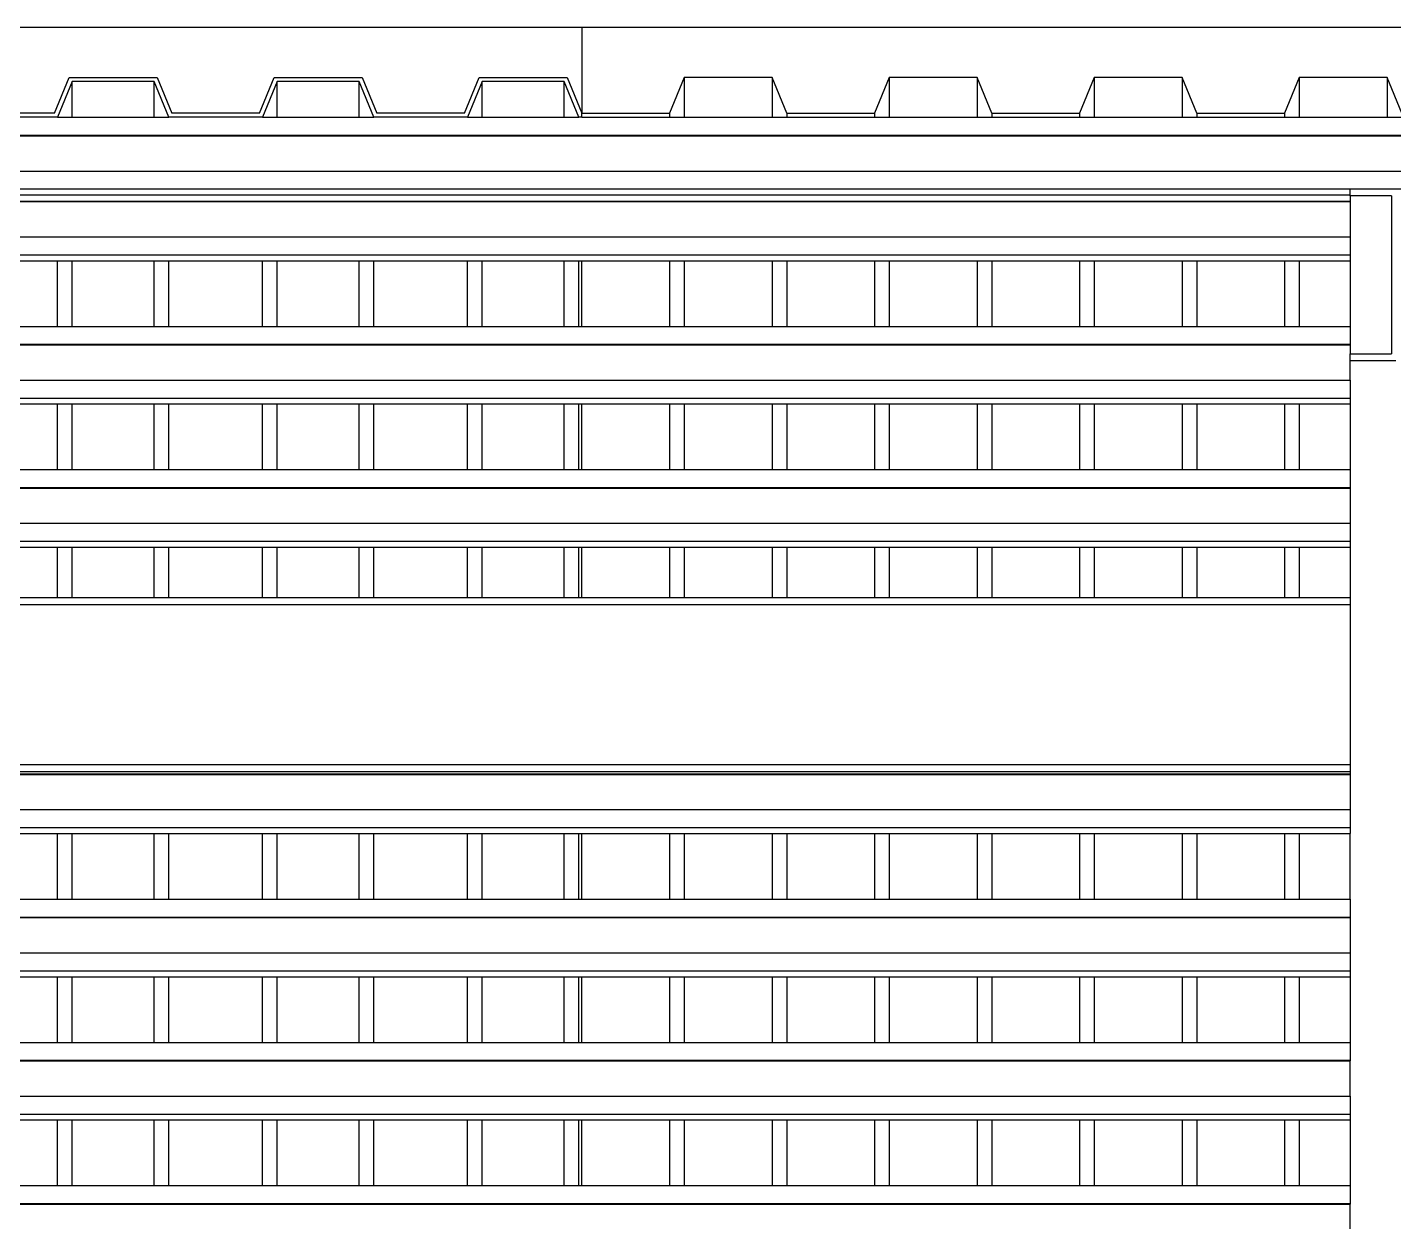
# Model space of a CAD drawing. Extents: x -101 to 101, y -14 to 18.
# Drawn here: x -64.535 to -62.652, y 10.823 to 12.469 of the extents above; entities that cross this region are included whole.
import ezdxf

# ---------------------------------------------------------------- set-up
doc = ezdxf.new("R2010")
doc.units = 0
doc.layers.get('0').update_dxf_attribs({"linetype": 'CONTINUOUS'})

msp = doc.modelspace()

# ---------------------------------------------------------------- linework, layer by layer
for p, q in [((-66.4638, 12.4686), (-63.7708, 12.4686)), ((-63.7708, 12.4686), (-60.6643, 12.4686)), ((-63.7708, 12.4686), (-63.7708, 12.3502)), ((-63.7708, 12.4686), (-63.7708, 12.3502)), ((-64.497, 12.3502), (-64.4768, 12.3995)), ((-64.4729, 12.3939), (-64.4931, 12.3446)), ((-64.4768, 12.3995), (-64.3558, 12.3995)), ((-64.4729, 12.3446), (-64.4729, 12.3939)), ((-64.3597, 12.3939), (-64.4729, 12.3939)), ((-64.3597, 12.3446), (-64.3597, 12.3939)), ((-64.3396, 12.3446), (-64.3597, 12.3939)), ((-64.3558, 12.3995), (-64.3356, 12.3502)), ((-64.2146, 12.3502), (-64.1944, 12.3995)), ((-64.1905, 12.3939), (-64.2107, 12.3446)), ((-64.1944, 12.3995), (-64.0734, 12.3995)), ((-64.1905, 12.3446), (-64.1905, 12.3939)), ((-64.0773, 12.3939), (-64.1905, 12.3939)), ((-64.0773, 12.3446), (-64.0773, 12.3939)), ((-64.0571, 12.3446), (-64.0773, 12.3939)), ((-64.0734, 12.3995), (-64.0532, 12.3502)), ((-63.9322, 12.3502), (-63.912, 12.3995)), ((-63.9081, 12.3939), (-63.9283, 12.3446)), ((-63.912, 12.3995), (-63.791, 12.3995)), ((-63.9081, 12.3446), (-63.9081, 12.3939)), ((-63.7949, 12.3939), (-63.9081, 12.3939)), ((-63.7949, 12.3446), (-63.7949, 12.3939)), ((-63.7747, 12.3446), (-63.7949, 12.3939)), ((-63.791, 12.3995), (-63.7708, 12.3502)), ((-63.6296, 12.3995), (-63.6498, 12.3502)), ((-63.6296, 12.3995), (-63.6296, 12.3446)), ((-63.5086, 12.3995), (-63.6296, 12.3995)), ((-63.5086, 12.3995), (-63.5086, 12.3446)), ((-63.4884, 12.3502), (-63.5086, 12.3995)), ((-63.3472, 12.3995), (-63.3674, 12.3502)), ((-63.3472, 12.3995), (-63.3472, 12.3446)), ((-63.2262, 12.3995), (-63.3472, 12.3995)), ((-63.2262, 12.3995), (-63.2262, 12.3446)), ((-63.206, 12.3502), (-63.2262, 12.3995)), ((-63.0648, 12.3995), (-63.085, 12.3502)), ((-63.0648, 12.3995), (-63.0648, 12.3446)), ((-62.9437, 12.3995), (-63.0648, 12.3995)), ((-62.9437, 12.3995), (-62.9437, 12.3446)), ((-62.9236, 12.3502), (-62.9437, 12.3995)), ((-62.7824, 12.3995), (-62.8025, 12.3502)), ((-62.7824, 12.3995), (-62.7824, 12.3446)), ((-62.6613, 12.3995), (-62.7824, 12.3995)), ((-62.6613, 12.3995), (-62.6613, 12.3446)), ((-62.6412, 12.3502), (-62.6613, 12.3995)), ((-64.497, 12.3502), (-64.6181, 12.3502)), ((-64.2146, 12.3502), (-64.3356, 12.3502)), ((-63.9322, 12.3502), (-64.0532, 12.3502)), ((-63.7708, 12.3446), (-63.7708, 12.3502)), ((-63.7708, 12.3502), (-63.6498, 12.3502)), ((-63.6498, 12.3502), (-63.6498, 12.3446)), ((-63.4884, 12.3502), (-63.4884, 12.3446)), ((-63.4884, 12.3502), (-63.3674, 12.3502)), ((-63.3674, 12.3502), (-63.3674, 12.3446)), ((-63.206, 12.3502), (-63.206, 12.3446)), ((-63.206, 12.3502), (-63.085, 12.3502)), ((-63.085, 12.3502), (-63.085, 12.3446)), ((-62.9236, 12.3502), (-62.9236, 12.3446)), ((-62.9236, 12.3502), (-62.8025, 12.3502)), ((-62.8025, 12.3502), (-62.8025, 12.3446)), ((-64.4931, 12.3446), (-64.622, 12.3446)), ((-64.4931, 12.3446), (-64.4729, 12.3446)), ((-64.4729, 12.3446), (-64.3597, 12.3446)), ((-64.3597, 12.3446), (-64.3396, 12.3446)), ((-64.2107, 12.3446), (-64.3396, 12.3446)), ((-64.2107, 12.3446), (-64.1905, 12.3446)), ((-64.1905, 12.3446), (-64.0773, 12.3446)), ((-64.0773, 12.3446), (-64.0571, 12.3446)), ((-63.9283, 12.3446), (-64.0571, 12.3446)), ((-63.9283, 12.3446), (-63.9081, 12.3446)), ((-63.9081, 12.3446), (-63.7949, 12.3446)), ((-63.7949, 12.3446), (-63.7747, 12.3446)), ((-63.7708, 12.3446), (-63.7747, 12.3446)), ((-63.7708, 12.3446), (-63.6498, 12.3446)), ((-63.6498, 12.3446), (-63.6296, 12.3446)), ((-63.6296, 12.3446), (-63.5086, 12.3446)), ((-63.5086, 12.3446), (-63.4884, 12.3446)), ((-63.4884, 12.3446), (-63.3674, 12.3446)), ((-63.3674, 12.3446), (-63.3472, 12.3446)), ((-63.3472, 12.3446), (-63.2262, 12.3446)), ((-63.2262, 12.3446), (-63.206, 12.3446)), ((-63.206, 12.3446), (-63.085, 12.3446)), ((-63.085, 12.3446), (-63.0648, 12.3446)), ((-63.0648, 12.3446), (-62.9437, 12.3446)), ((-62.9437, 12.3446), (-62.9236, 12.3446)), ((-62.9236, 12.3446), (-62.8025, 12.3446)), ((-62.8025, 12.3446), (-62.7824, 12.3446)), ((-62.7824, 12.3446), (-62.6613, 12.3446)), ((-62.6613, 12.3446), (-62.6412, 12.3446)), ((-69.1468, 12.3199), (-51.4623, 12.3199)), ((-69.1468, 12.3191), (-51.4623, 12.3191)), ((-69.1468, 12.2706), (-51.4623, 12.2706)), ((-66.3423, 12.2459), (-62.7123, 12.2459)), ((-66.3423, 12.2377), (-62.7123, 12.2377)), ((-62.7123, 12.2459), (-62.5923, 12.2459)), ((-62.7123, 12.2377), (-62.7123, 12.2459)), ((-62.7123, 12.2363), (-62.7123, 12.2377)), ((-62.6554, 12.2363), (-62.7123, 12.2363)), ((-62.7123, 12.2363), (-62.7123, 12.2292)), ((-62.6554, 12.2363), (-62.6554, 12.0189)), ((-66.3423, 12.2292), (-62.7123, 12.2292)), ((-66.3423, 12.2284), (-62.7123, 12.2284)), ((-62.7123, 12.2292), (-62.7123, 12.2284)), ((-62.7123, 12.2284), (-62.7123, 12.1799)), ((-66.3423, 12.1799), (-62.7123, 12.1799)), ((-62.7123, 12.1799), (-62.7123, 12.1552)), ((-66.3423, 12.1552), (-62.7123, 12.1552)), ((-64.622, 12.147), (-64.4931, 12.147)), ((-64.4931, 12.0566), (-64.4931, 12.147)), ((-64.4931, 12.147), (-64.4729, 12.147)), ((-64.4729, 12.0566), (-64.4729, 12.147)), ((-64.4729, 12.147), (-64.3597, 12.147)), ((-64.3597, 12.0566), (-64.3597, 12.147)), ((-64.3597, 12.147), (-64.3396, 12.147)), ((-64.3396, 12.0566), (-64.3396, 12.147)), ((-64.3396, 12.147), (-64.2107, 12.147)), ((-64.2107, 12.0566), (-64.2107, 12.147)), ((-64.2107, 12.147), (-64.1905, 12.147)), ((-64.1905, 12.0566), (-64.1905, 12.147)), ((-64.1905, 12.147), (-64.0773, 12.147)), ((-64.0773, 12.0566), (-64.0773, 12.147)), ((-64.0773, 12.147), (-64.0571, 12.147)), ((-64.0571, 12.0566), (-64.0571, 12.147)), ((-64.0571, 12.147), (-63.9283, 12.147)), ((-63.9283, 12.0566), (-63.9283, 12.147)), ((-63.9283, 12.147), (-63.9081, 12.147)), ((-63.9081, 12.0566), (-63.9081, 12.147)), ((-63.9081, 12.147), (-63.7949, 12.147)), ((-63.7949, 12.0566), (-63.7949, 12.147)), ((-63.7949, 12.147), (-63.7747, 12.147)), ((-63.7747, 12.0566), (-63.7747, 12.147)), ((-63.7747, 12.147), (-63.7708, 12.147)), ((-63.7708, 12.0566), (-63.7708, 12.147)), ((-63.7708, 12.147), (-63.6498, 12.147)), ((-63.6498, 12.147), (-63.6498, 12.0566)), ((-63.6498, 12.147), (-63.6296, 12.147)), ((-63.6296, 12.147), (-63.6296, 12.0566)), ((-63.6296, 12.147), (-63.5086, 12.147)), ((-63.5086, 12.147), (-63.5086, 12.0566)), ((-63.5086, 12.147), (-63.4884, 12.147)), ((-63.4884, 12.147), (-63.4884, 12.0566)), ((-63.4884, 12.147), (-63.3674, 12.147)), ((-63.3674, 12.147), (-63.3674, 12.0566)), ((-63.3674, 12.147), (-63.3472, 12.147)), ((-63.3472, 12.147), (-63.3472, 12.0566)), ((-63.3472, 12.147), (-63.2262, 12.147)), ((-63.2262, 12.147), (-63.2262, 12.0566)), ((-63.2262, 12.147), (-63.206, 12.147)), ((-63.206, 12.147), (-63.206, 12.0566)), ((-63.206, 12.147), (-63.085, 12.147)), ((-63.085, 12.147), (-63.085, 12.0566)), ((-63.085, 12.147), (-63.0648, 12.147)), ((-63.0648, 12.147), (-63.0648, 12.0566)), ((-63.0648, 12.147), (-62.9437, 12.147)), ((-62.9437, 12.147), (-62.9437, 12.0566)), ((-62.9437, 12.147), (-62.9236, 12.147)), ((-62.9236, 12.147), (-62.9236, 12.0566)), ((-62.9236, 12.147), (-62.8025, 12.147)), ((-62.8025, 12.147), (-62.8025, 12.0566)), ((-62.8025, 12.147), (-62.7824, 12.147)), ((-62.7824, 12.147), (-62.7824, 12.0566)), ((-62.7824, 12.147), (-62.7123, 12.147)), ((-62.7123, 12.1552), (-62.7123, 12.147)), ((-62.7123, 12.147), (-62.7123, 12.0566)), ((-64.622, 12.0566), (-64.4931, 12.0566)), ((-64.4931, 12.0566), (-64.4729, 12.0566)), ((-64.4729, 12.0566), (-64.3597, 12.0566)), ((-64.3597, 12.0566), (-64.3396, 12.0566)), ((-64.3396, 12.0566), (-64.2107, 12.0566)), ((-64.2107, 12.0566), (-64.1905, 12.0566)), ((-64.1905, 12.0566), (-64.0773, 12.0566)), ((-64.0773, 12.0566), (-64.0571, 12.0566)), ((-64.0571, 12.0566), (-63.9283, 12.0566)), ((-63.9283, 12.0566), (-63.9081, 12.0566)), ((-63.9081, 12.0566), (-63.7949, 12.0566)), ((-63.7949, 12.0566), (-63.7747, 12.0566)), ((-63.7747, 12.0566), (-63.7708, 12.0566)), ((-63.7708, 12.0566), (-63.6498, 12.0566)), ((-63.6498, 12.0566), (-63.6296, 12.0566)), ((-63.6296, 12.0566), (-63.5086, 12.0566)), ((-63.5086, 12.0566), (-63.4884, 12.0566)), ((-63.4884, 12.0566), (-63.3674, 12.0566)), ((-63.3674, 12.0566), (-63.3472, 12.0566)), ((-63.3472, 12.0566), (-63.2262, 12.0566)), ((-63.2262, 12.0566), (-63.206, 12.0566)), ((-63.206, 12.0566), (-63.085, 12.0566)), ((-63.085, 12.0566), (-63.0648, 12.0566)), ((-63.0648, 12.0566), (-62.9437, 12.0566)), ((-62.9437, 12.0566), (-62.9236, 12.0566)), ((-62.9236, 12.0566), (-62.8025, 12.0566)), ((-62.8025, 12.0566), (-62.7824, 12.0566)), ((-62.7824, 12.0566), (-62.7123, 12.0566)), ((-62.7123, 12.0566), (-62.7123, 12.0319)), ((-66.3423, 12.0319), (-62.7123, 12.0319)), ((-66.3423, 12.0311), (-62.7123, 12.0311)), ((-62.7123, 12.0319), (-62.7123, 12.0311)), ((-62.7123, 12.0311), (-62.7123, 12.0189)), ((-62.7123, 12.0092), (-62.7123, 12.0189)), ((-62.7123, 12.0189), (-62.6554, 12.0189)), ((-62.6554, 12.0092), (-62.7123, 12.0092)), ((-62.7123, 12.0092), (-62.7123, 12.0089)), ((-62.6554, 12.0089), (-62.7123, 12.0089)), ((-62.7123, 11.9826), (-62.7123, 12.0089)), ((-62.6554, 12.0092), (-62.6554, 12.0089)), ((-62.6492, 12.0092), (-62.6554, 12.0092)), ((-62.6492, 12.0089), (-62.6554, 12.0089)), ((-66.3423, 11.9826), (-62.7123, 11.9826)), ((-62.7123, 11.9826), (-62.7123, 11.9579)), ((-66.3423, 11.9579), (-62.7123, 11.9579)), ((-62.7123, 11.9579), (-62.7123, 11.9497)), ((-64.622, 11.9497), (-64.4931, 11.9497)), ((-64.4931, 11.8593), (-64.4931, 11.9497)), ((-64.4931, 11.9497), (-64.4729, 11.9497)), ((-64.4729, 11.8593), (-64.4729, 11.9497)), ((-64.4729, 11.9497), (-64.3597, 11.9497)), ((-64.3597, 11.8593), (-64.3597, 11.9497)), ((-64.3597, 11.9497), (-64.3396, 11.9497)), ((-64.3396, 11.8593), (-64.3396, 11.9497)), ((-64.3396, 11.9497), (-64.2107, 11.9497)), ((-64.2107, 11.8593), (-64.2107, 11.9497)), ((-64.2107, 11.9497), (-64.1905, 11.9497)), ((-64.1905, 11.8593), (-64.1905, 11.9497)), ((-64.1905, 11.9497), (-64.0773, 11.9497)), ((-64.0773, 11.8593), (-64.0773, 11.9497)), ((-64.0773, 11.9497), (-64.0571, 11.9497)), ((-64.0571, 11.8593), (-64.0571, 11.9497)), ((-64.0571, 11.9497), (-63.9283, 11.9497)), ((-63.9283, 11.8593), (-63.9283, 11.9497)), ((-63.9283, 11.9497), (-63.9081, 11.9497)), ((-63.9081, 11.8593), (-63.9081, 11.9497)), ((-63.9081, 11.9497), (-63.7949, 11.9497)), ((-63.7949, 11.8593), (-63.7949, 11.9497)), ((-63.7949, 11.9497), (-63.7747, 11.9497)), ((-63.7747, 11.8593), (-63.7747, 11.9497)), ((-63.7747, 11.9497), (-63.7708, 11.9497)), ((-63.7708, 11.8593), (-63.7708, 11.9497)), ((-63.7708, 11.9497), (-63.6498, 11.9497)), ((-63.6498, 11.9497), (-63.6498, 11.8593)), ((-63.6498, 11.9497), (-63.6296, 11.9497)), ((-63.6296, 11.9497), (-63.6296, 11.8593)), ((-63.6296, 11.9497), (-63.5086, 11.9497)), ((-63.5086, 11.9497), (-63.5086, 11.8593)), ((-63.5086, 11.9497), (-63.4884, 11.9497)), ((-63.4884, 11.9497), (-63.4884, 11.8593)), ((-63.4884, 11.9497), (-63.3674, 11.9497)), ((-63.3674, 11.9497), (-63.3674, 11.8593)), ((-63.3674, 11.9497), (-63.3472, 11.9497)), ((-63.3472, 11.9497), (-63.3472, 11.8593)), ((-63.3472, 11.9497), (-63.2262, 11.9497)), ((-63.2262, 11.9497), (-63.2262, 11.8593)), ((-63.2262, 11.9497), (-63.206, 11.9497)), ((-63.206, 11.9497), (-63.206, 11.8593)), ((-63.206, 11.9497), (-63.085, 11.9497)), ((-63.085, 11.9497), (-63.085, 11.8593)), ((-63.085, 11.9497), (-63.0648, 11.9497)), ((-63.0648, 11.9497), (-63.0648, 11.8593)), ((-63.0648, 11.9497), (-62.9437, 11.9497)), ((-62.9437, 11.9497), (-62.9437, 11.8593)), ((-62.9437, 11.9497), (-62.9236, 11.9497)), ((-62.9236, 11.9497), (-62.9236, 11.8593)), ((-62.9236, 11.9497), (-62.8025, 11.9497)), ((-62.8025, 11.9497), (-62.8025, 11.8593)), ((-62.8025, 11.9497), (-62.7824, 11.9497)), ((-62.7824, 11.9497), (-62.7824, 11.8593)), ((-62.7824, 11.9497), (-62.7123, 11.9497)), ((-62.7123, 11.9497), (-62.7123, 11.8593)), ((-64.622, 11.8593), (-64.4931, 11.8593)), ((-64.4931, 11.8593), (-64.4729, 11.8593)), ((-64.4729, 11.8593), (-64.3597, 11.8593)), ((-64.3597, 11.8593), (-64.3396, 11.8593)), ((-64.3396, 11.8593), (-64.2107, 11.8593)), ((-64.2107, 11.8593), (-64.1905, 11.8593)), ((-64.1905, 11.8593), (-64.0773, 11.8593)), ((-64.0773, 11.8593), (-64.0571, 11.8593)), ((-64.0571, 11.8593), (-63.9283, 11.8593)), ((-63.9283, 11.8593), (-63.9081, 11.8593)), ((-63.9081, 11.8593), (-63.7949, 11.8593)), ((-63.7949, 11.8593), (-63.7747, 11.8593)), ((-63.7747, 11.8593), (-63.7708, 11.8593)), ((-63.7708, 11.8593), (-63.6498, 11.8593)), ((-63.6498, 11.8593), (-63.6296, 11.8593)), ((-63.6296, 11.8593), (-63.5086, 11.8593)), ((-63.5086, 11.8593), (-63.4884, 11.8593)), ((-63.4884, 11.8593), (-63.3674, 11.8593)), ((-63.3674, 11.8593), (-63.3472, 11.8593)), ((-63.3472, 11.8593), (-63.2262, 11.8593)), ((-63.2262, 11.8593), (-63.206, 11.8593)), ((-63.206, 11.8593), (-63.085, 11.8593)), ((-63.085, 11.8593), (-63.0648, 11.8593)), ((-63.0648, 11.8593), (-62.9437, 11.8593)), ((-62.9437, 11.8593), (-62.9236, 11.8593)), ((-62.9236, 11.8593), (-62.8025, 11.8593)), ((-62.8025, 11.8593), (-62.7824, 11.8593)), ((-62.7824, 11.8593), (-62.7123, 11.8593)), ((-62.7123, 11.8593), (-62.7123, 11.8346)), ((-66.3423, 11.8346), (-62.7123, 11.8346)), ((-66.3423, 11.8338), (-62.7123, 11.8338)), ((-62.7123, 11.8346), (-62.7123, 11.8338)), ((-62.7123, 11.8338), (-62.7123, 11.7853)), ((-66.3423, 11.7853), (-62.7123, 11.7853)), ((-62.7123, 11.7853), (-62.7123, 11.7607)), ((-66.3423, 11.7607), (-62.7123, 11.7607)), ((-64.622, 11.7524), (-64.4931, 11.7524)), ((-64.4931, 11.6828), (-64.4931, 11.7524)), ((-64.4931, 11.7524), (-64.4729, 11.7524)), ((-64.4729, 11.6828), (-64.4729, 11.7524)), ((-64.4729, 11.7524), (-64.3597, 11.7524)), ((-64.3597, 11.6828), (-64.3597, 11.7524)), ((-64.3597, 11.7524), (-64.3396, 11.7524)), ((-64.3396, 11.6828), (-64.3396, 11.7524)), ((-64.3396, 11.7524), (-64.2107, 11.7524)), ((-64.2107, 11.6828), (-64.2107, 11.7524)), ((-64.2107, 11.7524), (-64.1905, 11.7524)), ((-64.1905, 11.6828), (-64.1905, 11.7524)), ((-64.1905, 11.7524), (-64.0773, 11.7524)), ((-64.0773, 11.6828), (-64.0773, 11.7524)), ((-64.0773, 11.7524), (-64.0571, 11.7524)), ((-64.0571, 11.6828), (-64.0571, 11.7524)), ((-64.0571, 11.7524), (-63.9283, 11.7524)), ((-63.9283, 11.6828), (-63.9283, 11.7524)), ((-63.9283, 11.7524), (-63.9081, 11.7524)), ((-63.9081, 11.6828), (-63.9081, 11.7524)), ((-63.9081, 11.7524), (-63.7949, 11.7524)), ((-63.7949, 11.6828), (-63.7949, 11.7524)), ((-63.7949, 11.7524), (-63.7747, 11.7524)), ((-63.7747, 11.6828), (-63.7747, 11.7524)), ((-63.7747, 11.7524), (-63.7708, 11.7524)), ((-63.7708, 11.6828), (-63.7708, 11.7524)), ((-63.7708, 11.7524), (-63.6498, 11.7524)), ((-63.6498, 11.7524), (-63.6498, 11.6828)), ((-63.6498, 11.7524), (-63.6296, 11.7524)), ((-63.6296, 11.7524), (-63.6296, 11.6828)), ((-63.6296, 11.7524), (-63.5086, 11.7524)), ((-63.5086, 11.7524), (-63.5086, 11.6828)), ((-63.5086, 11.7524), (-63.4884, 11.7524)), ((-63.4884, 11.7524), (-63.4884, 11.6828)), ((-63.4884, 11.7524), (-63.3674, 11.7524)), ((-63.3674, 11.7524), (-63.3674, 11.6828)), ((-63.3674, 11.7524), (-63.3472, 11.7524)), ((-63.3472, 11.7524), (-63.3472, 11.6828)), ((-63.3472, 11.7524), (-63.2262, 11.7524)), ((-63.2262, 11.7524), (-63.2262, 11.6828)), ((-63.2262, 11.7524), (-63.206, 11.7524)), ((-63.206, 11.7524), (-63.206, 11.6828)), ((-63.206, 11.7524), (-63.085, 11.7524)), ((-63.085, 11.7524), (-63.085, 11.6828)), ((-63.085, 11.7524), (-63.0648, 11.7524)), ((-63.0648, 11.7524), (-63.0648, 11.6828)), ((-63.0648, 11.7524), (-62.9437, 11.7524)), ((-62.9437, 11.7524), (-62.9437, 11.6828)), ((-62.9437, 11.7524), (-62.9236, 11.7524)), ((-62.9236, 11.7524), (-62.9236, 11.6828)), ((-62.9236, 11.7524), (-62.8025, 11.7524)), ((-62.8025, 11.7524), (-62.8025, 11.6828)), ((-62.8025, 11.7524), (-62.7824, 11.7524)), ((-62.7824, 11.7524), (-62.7824, 11.6828)), ((-62.7824, 11.7524), (-62.7123, 11.7524)), ((-62.7123, 11.7607), (-62.7123, 11.7524)), ((-62.7123, 11.7524), (-62.7123, 11.6828)), ((-62.7123, 11.673), (-66.2523, 11.673)), ((-64.4931, 11.6828), (-64.622, 11.6828)), ((-64.4729, 11.6828), (-64.4931, 11.6828)), ((-64.3597, 11.6828), (-64.4729, 11.6828)), ((-64.3396, 11.6828), (-64.3597, 11.6828)), ((-64.2107, 11.6828), (-64.3396, 11.6828)), ((-64.1905, 11.6828), (-64.2107, 11.6828)), ((-64.0773, 11.6828), (-64.1905, 11.6828)), ((-64.0571, 11.6828), (-64.0773, 11.6828)), ((-63.9283, 11.6828), (-64.0571, 11.6828)), ((-63.9081, 11.6828), (-63.9283, 11.6828)), ((-63.7949, 11.6828), (-63.9081, 11.6828)), ((-63.7747, 11.6828), (-63.7949, 11.6828)), ((-63.7708, 11.6828), (-63.7747, 11.6828)), ((-63.6498, 11.6828), (-63.7708, 11.6828)), ((-63.6296, 11.6828), (-63.6498, 11.6828)), ((-63.5086, 11.6828), (-63.6296, 11.6828)), ((-63.4884, 11.6828), (-63.5086, 11.6828)), ((-63.3674, 11.6828), (-63.4884, 11.6828)), ((-63.3472, 11.6828), (-63.3674, 11.6828)), ((-63.2262, 11.6828), (-63.3472, 11.6828)), ((-63.206, 11.6828), (-63.2262, 11.6828)), ((-63.085, 11.6828), (-63.206, 11.6828)), ((-63.0648, 11.6828), (-63.085, 11.6828)), ((-62.9437, 11.6828), (-63.0648, 11.6828)), ((-62.9236, 11.6828), (-62.9437, 11.6828)), ((-62.8025, 11.6828), (-62.9236, 11.6828)), ((-62.7824, 11.6828), (-62.8025, 11.6828)), ((-62.7123, 11.6828), (-62.7824, 11.6828)), ((-62.7123, 11.6828), (-62.7123, 11.673)), ((-62.7123, 11.673), (-62.7123, 11.4526)), ((-62.7123, 11.4526), (-66.2523, 11.4526)), ((-62.7123, 11.4526), (-62.7123, 11.4428)), ((-62.7123, 11.4428), (-66.2523, 11.4428)), ((-66.2523, 11.4401), (-62.7123, 11.4401)), ((-66.2523, 11.4393), (-62.7123, 11.4393)), ((-62.7123, 11.4428), (-62.7123, 11.4401)), ((-62.7123, 11.4401), (-62.7123, 11.4393)), ((-62.7123, 11.4393), (-62.7123, 11.3908)), ((-66.2523, 11.3908), (-62.7123, 11.3908)), ((-62.7123, 11.3908), (-62.7123, 11.3661)), ((-66.2523, 11.3661), (-62.7123, 11.3661)), ((-64.622, 11.3579), (-64.4931, 11.3579)), ((-64.4931, 11.2675), (-64.4931, 11.3579)), ((-64.4931, 11.3579), (-64.4729, 11.3579)), ((-64.4729, 11.2675), (-64.4729, 11.3579)), ((-64.4729, 11.3579), (-64.3597, 11.3579)), ((-64.3597, 11.2675), (-64.3597, 11.3579)), ((-64.3597, 11.3579), (-64.3396, 11.3579)), ((-64.3396, 11.2675), (-64.3396, 11.3579)), ((-64.3396, 11.3579), (-64.2107, 11.3579)), ((-64.2107, 11.2675), (-64.2107, 11.3579)), ((-64.2107, 11.3579), (-64.1905, 11.3579)), ((-64.1905, 11.2675), (-64.1905, 11.3579)), ((-64.1905, 11.3579), (-64.0773, 11.3579)), ((-64.0773, 11.2675), (-64.0773, 11.3579)), ((-64.0773, 11.3579), (-64.0571, 11.3579)), ((-64.0571, 11.2675), (-64.0571, 11.3579)), ((-64.0571, 11.3579), (-63.9283, 11.3579)), ((-63.9283, 11.2675), (-63.9283, 11.3579)), ((-63.9283, 11.3579), (-63.9081, 11.3579)), ((-63.9081, 11.2675), (-63.9081, 11.3579)), ((-63.9081, 11.3579), (-63.7949, 11.3579)), ((-63.7949, 11.2675), (-63.7949, 11.3579)), ((-63.7949, 11.3579), (-63.7747, 11.3579)), ((-63.7747, 11.2675), (-63.7747, 11.3579)), ((-63.7747, 11.3579), (-63.7708, 11.3579)), ((-63.7708, 11.2675), (-63.7708, 11.3579)), ((-63.7708, 11.3579), (-63.6498, 11.3579)), ((-63.6498, 11.3579), (-63.6498, 11.2675)), ((-63.6498, 11.3579), (-63.6296, 11.3579)), ((-63.6296, 11.3579), (-63.6296, 11.2675)), ((-63.6296, 11.3579), (-63.5086, 11.3579)), ((-63.5086, 11.3579), (-63.5086, 11.2675)), ((-63.5086, 11.3579), (-63.4884, 11.3579)), ((-63.4884, 11.3579), (-63.4884, 11.2675)), ((-63.4884, 11.3579), (-63.3674, 11.3579)), ((-63.3674, 11.3579), (-63.3674, 11.2675)), ((-63.3674, 11.3579), (-63.3472, 11.3579)), ((-63.3472, 11.3579), (-63.3472, 11.2675)), ((-63.3472, 11.3579), (-63.2262, 11.3579)), ((-63.2262, 11.3579), (-63.2262, 11.2675)), ((-63.2262, 11.3579), (-63.206, 11.3579)), ((-63.206, 11.3579), (-63.206, 11.2675)), ((-63.206, 11.3579), (-63.085, 11.3579)), ((-63.085, 11.3579), (-63.085, 11.2675)), ((-63.085, 11.3579), (-63.0648, 11.3579)), ((-63.0648, 11.3579), (-63.0648, 11.2675)), ((-63.0648, 11.3579), (-62.9437, 11.3579)), ((-62.9437, 11.3579), (-62.9437, 11.2675)), ((-62.9437, 11.3579), (-62.9236, 11.3579)), ((-62.9236, 11.3579), (-62.9236, 11.2675)), ((-62.9236, 11.3579), (-62.8025, 11.3579)), ((-62.8025, 11.3579), (-62.8025, 11.2675)), ((-62.8025, 11.3579), (-62.7824, 11.3579)), ((-62.7824, 11.3579), (-62.7824, 11.2675)), ((-62.7824, 11.3579), (-62.7123, 11.3579)), ((-62.7123, 11.3661), (-62.7123, 11.3579)), ((-62.7123, 11.2675), (-62.7123, 11.3579)), ((-64.622, 11.2675), (-64.4931, 11.2675)), ((-64.4931, 11.2675), (-64.4729, 11.2675)), ((-64.4729, 11.2675), (-64.3597, 11.2675)), ((-64.3597, 11.2675), (-64.3396, 11.2675)), ((-64.3396, 11.2675), (-64.2107, 11.2675)), ((-64.2107, 11.2675), (-64.1905, 11.2675)), ((-64.1905, 11.2675), (-64.0773, 11.2675)), ((-64.0773, 11.2675), (-64.0571, 11.2675)), ((-64.0571, 11.2675), (-63.9283, 11.2675)), ((-63.9283, 11.2675), (-63.9081, 11.2675)), ((-63.9081, 11.2675), (-63.7949, 11.2675)), ((-63.7949, 11.2675), (-63.7747, 11.2675)), ((-63.7747, 11.2675), (-63.7708, 11.2675)), ((-63.7708, 11.2675), (-63.6498, 11.2675)), ((-63.6498, 11.2675), (-63.6296, 11.2675)), ((-63.6296, 11.2675), (-63.5086, 11.2675)), ((-63.5086, 11.2675), (-63.4884, 11.2675)), ((-63.4884, 11.2675), (-63.3674, 11.2675)), ((-63.3674, 11.2675), (-63.3472, 11.2675)), ((-63.3472, 11.2675), (-63.2262, 11.2675)), ((-63.2262, 11.2675), (-63.206, 11.2675)), ((-63.206, 11.2675), (-63.085, 11.2675)), ((-63.085, 11.2675), (-63.0648, 11.2675)), ((-63.0648, 11.2675), (-62.9437, 11.2675)), ((-62.9437, 11.2675), (-62.9236, 11.2675)), ((-62.9236, 11.2675), (-62.8025, 11.2675)), ((-62.8025, 11.2675), (-62.7824, 11.2675)), ((-62.7824, 11.2675), (-62.7123, 11.2675)), ((-62.7123, 11.2675), (-62.7123, 11.2428)), ((-66.2523, 11.2428), (-62.7123, 11.2428)), ((-66.2523, 11.242), (-62.7123, 11.242)), ((-62.7123, 11.2428), (-62.7123, 11.242)), ((-62.7123, 11.242), (-62.7123, 11.1935)), ((-66.2523, 11.1935), (-62.7123, 11.1935)), ((-62.7123, 11.1935), (-62.7123, 11.1688)), ((-66.2523, 11.1688), (-62.7123, 11.1688)), ((-62.7123, 11.1688), (-62.7123, 11.1606)), ((-64.622, 11.1606), (-64.4931, 11.1606)), ((-64.4931, 11.0702), (-64.4931, 11.1606)), ((-64.4931, 11.1606), (-64.4729, 11.1606)), ((-64.4729, 11.0702), (-64.4729, 11.1606)), ((-64.4729, 11.1606), (-64.3597, 11.1606)), ((-64.3597, 11.0702), (-64.3597, 11.1606)), ((-64.3597, 11.1606), (-64.3396, 11.1606)), ((-64.3396, 11.0702), (-64.3396, 11.1606)), ((-64.3396, 11.1606), (-64.2107, 11.1606)), ((-64.2107, 11.0702), (-64.2107, 11.1606)), ((-64.2107, 11.1606), (-64.1905, 11.1606)), ((-64.1905, 11.0702), (-64.1905, 11.1606)), ((-64.1905, 11.1606), (-64.0773, 11.1606)), ((-64.0773, 11.0702), (-64.0773, 11.1606)), ((-64.0773, 11.1606), (-64.0571, 11.1606)), ((-64.0571, 11.0702), (-64.0571, 11.1606)), ((-64.0571, 11.1606), (-63.9283, 11.1606)), ((-63.9283, 11.0702), (-63.9283, 11.1606)), ((-63.9283, 11.1606), (-63.9081, 11.1606)), ((-63.9081, 11.0702), (-63.9081, 11.1606)), ((-63.9081, 11.1606), (-63.7949, 11.1606)), ((-63.7949, 11.0702), (-63.7949, 11.1606)), ((-63.7949, 11.1606), (-63.7747, 11.1606)), ((-63.7747, 11.0702), (-63.7747, 11.1606)), ((-63.7747, 11.1606), (-63.7708, 11.1606)), ((-63.7708, 11.0702), (-63.7708, 11.1606)), ((-63.7708, 11.1606), (-63.6498, 11.1606)), ((-63.6498, 11.1606), (-63.6498, 11.0702)), ((-63.6498, 11.1606), (-63.6296, 11.1606)), ((-63.6296, 11.1606), (-63.6296, 11.0702)), ((-63.6296, 11.1606), (-63.5086, 11.1606)), ((-63.5086, 11.1606), (-63.5086, 11.0702)), ((-63.5086, 11.1606), (-63.4884, 11.1606)), ((-63.4884, 11.1606), (-63.4884, 11.0702)), ((-63.4884, 11.1606), (-63.3674, 11.1606)), ((-63.3674, 11.1606), (-63.3674, 11.0702)), ((-63.3674, 11.1606), (-63.3472, 11.1606)), ((-63.3472, 11.1606), (-63.3472, 11.0702)), ((-63.3472, 11.1606), (-63.2262, 11.1606)), ((-63.2262, 11.1606), (-63.2262, 11.0702)), ((-63.2262, 11.1606), (-63.206, 11.1606)), ((-63.206, 11.1606), (-63.206, 11.0702)), ((-63.206, 11.1606), (-63.085, 11.1606)), ((-63.085, 11.1606), (-63.085, 11.0702)), ((-63.085, 11.1606), (-63.0648, 11.1606)), ((-63.0648, 11.1606), (-63.0648, 11.0702)), ((-63.0648, 11.1606), (-62.9437, 11.1606)), ((-62.9437, 11.1606), (-62.9437, 11.0702)), ((-62.9437, 11.1606), (-62.9236, 11.1606)), ((-62.9236, 11.1606), (-62.9236, 11.0702)), ((-62.9236, 11.1606), (-62.8025, 11.1606)), ((-62.8025, 11.1606), (-62.8025, 11.0702)), ((-62.8025, 11.1606), (-62.7824, 11.1606)), ((-62.7824, 11.1606), (-62.7824, 11.0702)), ((-62.7824, 11.1606), (-62.7123, 11.1606)), ((-62.7123, 11.1606), (-62.7123, 11.0702)), ((-64.622, 11.0702), (-64.4931, 11.0702)), ((-64.4931, 11.0702), (-64.4729, 11.0702)), ((-64.4729, 11.0702), (-64.3597, 11.0702)), ((-64.3597, 11.0702), (-64.3396, 11.0702)), ((-64.3396, 11.0702), (-64.2107, 11.0702)), ((-64.2107, 11.0702), (-64.1905, 11.0702)), ((-64.1905, 11.0702), (-64.0773, 11.0702)), ((-64.0773, 11.0702), (-64.0571, 11.0702)), ((-64.0571, 11.0702), (-63.9283, 11.0702)), ((-63.9283, 11.0702), (-63.9081, 11.0702)), ((-63.9081, 11.0702), (-63.7949, 11.0702)), ((-63.7949, 11.0702), (-63.7747, 11.0702)), ((-63.7747, 11.0702), (-63.7708, 11.0702)), ((-63.7708, 11.0702), (-63.6498, 11.0702)), ((-63.6498, 11.0702), (-63.6296, 11.0702)), ((-63.6296, 11.0702), (-63.5086, 11.0702)), ((-63.5086, 11.0702), (-63.4884, 11.0702)), ((-63.4884, 11.0702), (-63.3674, 11.0702)), ((-63.3674, 11.0702), (-63.3472, 11.0702)), ((-63.3472, 11.0702), (-63.2262, 11.0702)), ((-63.2262, 11.0702), (-63.206, 11.0702)), ((-63.206, 11.0702), (-63.085, 11.0702)), ((-63.085, 11.0702), (-63.0648, 11.0702)), ((-63.0648, 11.0702), (-62.9437, 11.0702)), ((-62.9437, 11.0702), (-62.9236, 11.0702)), ((-62.9236, 11.0702), (-62.8025, 11.0702)), ((-62.8025, 11.0702), (-62.7824, 11.0702)), ((-62.7824, 11.0702), (-62.7123, 11.0702)), ((-62.7123, 11.0702), (-62.7123, 11.0455)), ((-66.2523, 11.0455), (-62.7123, 11.0455)), ((-66.2523, 11.0447), (-62.7123, 11.0447)), ((-62.7123, 11.0455), (-62.7123, 11.0447)), ((-62.7123, 10.9962), (-62.7123, 11.0447)), ((-66.2523, 10.9962), (-62.7123, 10.9962)), ((-62.7123, 10.9962), (-62.7123, 10.9715)), ((-66.2523, 10.9715), (-62.7123, 10.9715)), ((-64.622, 10.9633), (-64.4931, 10.9633)), ((-64.4931, 10.8729), (-64.4931, 10.9633)), ((-64.4931, 10.9633), (-64.4729, 10.9633)), ((-64.4729, 10.8729), (-64.4729, 10.9633)), ((-64.4729, 10.9633), (-64.3597, 10.9633)), ((-64.3597, 10.8729), (-64.3597, 10.9633)), ((-64.3597, 10.9633), (-64.3396, 10.9633)), ((-64.3396, 10.8729), (-64.3396, 10.9633)), ((-64.3396, 10.9633), (-64.2107, 10.9633)), ((-64.2107, 10.8729), (-64.2107, 10.9633)), ((-64.2107, 10.9633), (-64.1905, 10.9633)), ((-64.1905, 10.8729), (-64.1905, 10.9633)), ((-64.1905, 10.9633), (-64.0773, 10.9633)), ((-64.0773, 10.8729), (-64.0773, 10.9633)), ((-64.0773, 10.9633), (-64.0571, 10.9633)), ((-64.0571, 10.8729), (-64.0571, 10.9633)), ((-64.0571, 10.9633), (-63.9283, 10.9633)), ((-63.9283, 10.8729), (-63.9283, 10.9633)), ((-63.9283, 10.9633), (-63.9081, 10.9633)), ((-63.9081, 10.8729), (-63.9081, 10.9633)), ((-63.9081, 10.9633), (-63.7949, 10.9633)), ((-63.7949, 10.8729), (-63.7949, 10.9633)), ((-63.7949, 10.9633), (-63.7747, 10.9633)), ((-63.7747, 10.8729), (-63.7747, 10.9633)), ((-63.7747, 10.9633), (-63.7708, 10.9633)), ((-63.7708, 10.8729), (-63.7708, 10.9633)), ((-63.7708, 10.9633), (-63.6498, 10.9633)), ((-63.6498, 10.9633), (-63.6498, 10.8729)), ((-63.6498, 10.9633), (-63.6296, 10.9633)), ((-63.6296, 10.9633), (-63.6296, 10.8729)), ((-63.6296, 10.9633), (-63.5086, 10.9633)), ((-63.5086, 10.9633), (-63.5086, 10.8729)), ((-63.5086, 10.9633), (-63.4884, 10.9633)), ((-63.4884, 10.9633), (-63.4884, 10.8729)), ((-63.4884, 10.9633), (-63.3674, 10.9633)), ((-63.3674, 10.9633), (-63.3674, 10.8729)), ((-63.3674, 10.9633), (-63.3472, 10.9633)), ((-63.3472, 10.9633), (-63.3472, 10.8729)), ((-63.3472, 10.9633), (-63.2262, 10.9633)), ((-63.2262, 10.9633), (-63.2262, 10.8729)), ((-63.2262, 10.9633), (-63.206, 10.9633)), ((-63.206, 10.9633), (-63.206, 10.8729)), ((-63.206, 10.9633), (-63.085, 10.9633)), ((-63.085, 10.9633), (-63.085, 10.8729)), ((-63.085, 10.9633), (-63.0648, 10.9633)), ((-63.0648, 10.9633), (-63.0648, 10.8729)), ((-63.0648, 10.9633), (-62.9437, 10.9633)), ((-62.9437, 10.9633), (-62.9437, 10.8729)), ((-62.9437, 10.9633), (-62.9236, 10.9633)), ((-62.9236, 10.9633), (-62.9236, 10.8729)), ((-62.9236, 10.9633), (-62.8025, 10.9633)), ((-62.8025, 10.9633), (-62.8025, 10.8729)), ((-62.8025, 10.9633), (-62.7824, 10.9633)), ((-62.7824, 10.9633), (-62.7824, 10.8729)), ((-62.7824, 10.9633), (-62.7123, 10.9633)), ((-62.7123, 10.9715), (-62.7123, 10.9633)), ((-62.7123, 10.9633), (-62.7123, 10.8729)), ((-64.622, 10.8729), (-64.4931, 10.8729)), ((-64.4931, 10.8729), (-64.4729, 10.8729)), ((-64.4729, 10.8729), (-64.3597, 10.8729)), ((-64.3597, 10.8729), (-64.3396, 10.8729)), ((-64.3396, 10.8729), (-64.2107, 10.8729)), ((-64.2107, 10.8729), (-64.1905, 10.8729)), ((-64.1905, 10.8729), (-64.0773, 10.8729)), ((-64.0773, 10.8729), (-64.0571, 10.8729)), ((-64.0571, 10.8729), (-63.9283, 10.8729)), ((-63.9283, 10.8729), (-63.9081, 10.8729)), ((-63.9081, 10.8729), (-63.7949, 10.8729)), ((-63.7949, 10.8729), (-63.7747, 10.8729)), ((-63.7747, 10.8729), (-63.7708, 10.8729)), ((-63.7708, 10.8729), (-63.6498, 10.8729)), ((-63.6498, 10.8729), (-63.6296, 10.8729)), ((-63.6296, 10.8729), (-63.5086, 10.8729)), ((-63.5086, 10.8729), (-63.4884, 10.8729)), ((-63.4884, 10.8729), (-63.3674, 10.8729)), ((-63.3674, 10.8729), (-63.3472, 10.8729)), ((-63.3472, 10.8729), (-63.2262, 10.8729)), ((-63.2262, 10.8729), (-63.206, 10.8729)), ((-63.206, 10.8729), (-63.085, 10.8729)), ((-63.085, 10.8729), (-63.0648, 10.8729)), ((-63.0648, 10.8729), (-62.9437, 10.8729)), ((-62.9437, 10.8729), (-62.9236, 10.8729)), ((-62.9236, 10.8729), (-62.8025, 10.8729)), ((-62.8025, 10.8729), (-62.7824, 10.8729)), ((-62.7824, 10.8729), (-62.7123, 10.8729)), ((-62.7123, 10.8729), (-62.7123, 10.8482)), ((-66.2523, 10.8482), (-62.7123, 10.8482)), ((-66.2523, 10.8474), (-62.7123, 10.8474)), ((-62.7123, 10.8482), (-62.7123, 10.8474)), ((-62.7123, 10.7989), (-62.7123, 10.8474))]:
    msp.add_line(p, q)

doc.saveas('drawing.dxf')
